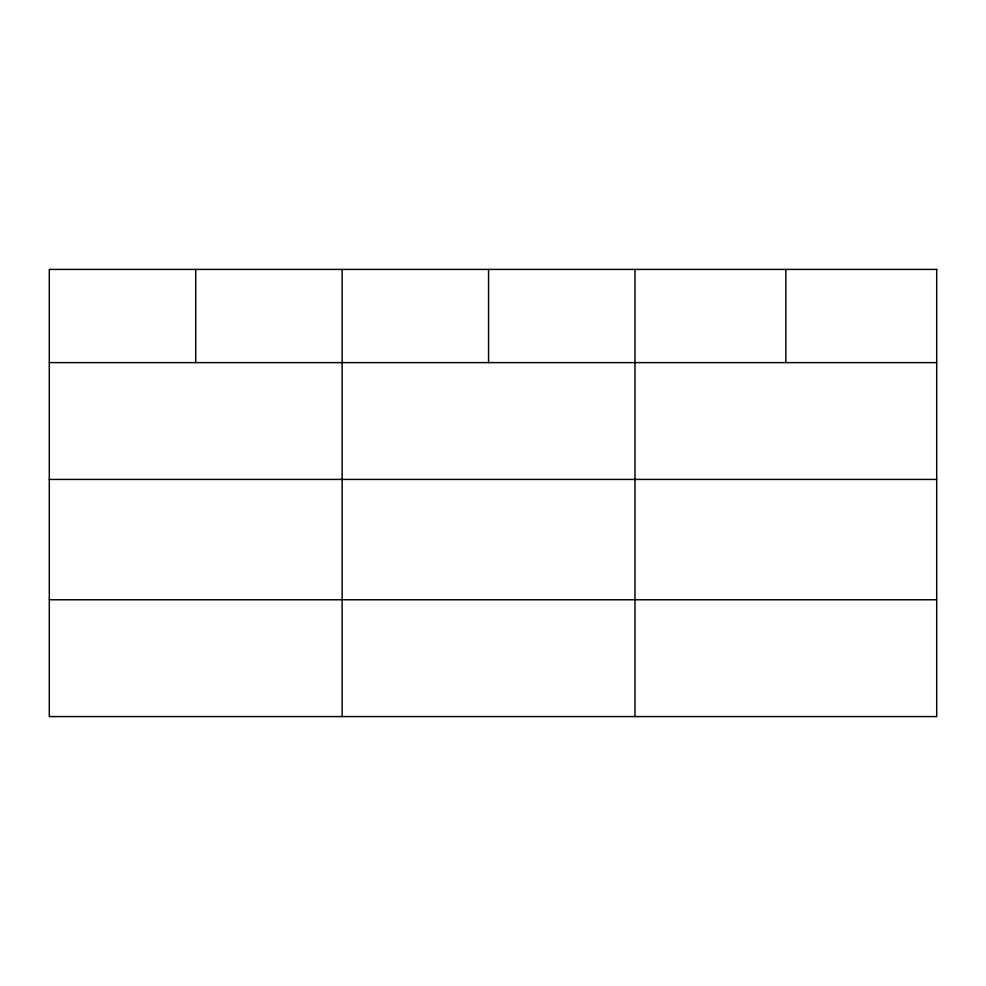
<?xml version="1.0" encoding="UTF-8"?>
<svg xmlns="http://www.w3.org/2000/svg" width="986" height="986" viewBox="0 0 986 986"><rect width="100%" height="100%" fill="white"/><g stroke="black" fill="none" stroke-linecap="round" stroke-linejoin="round"><path stroke-width="1.48" d="M49.3 362.614L936.7 362.614M49.3 479.418L936.7 479.418M49.3 599.771L936.7 599.771M785.842 269.412L785.842 362.614M634.984 269.412L634.984 716.588M488.563 269.412L488.563 362.614M342.142 269.412L342.142 716.588M195.721 269.412L195.721 362.614M936.7 269.412L49.3 269.412L49.3 716.588L936.7 716.588L936.7 269.412"/></g></svg>
